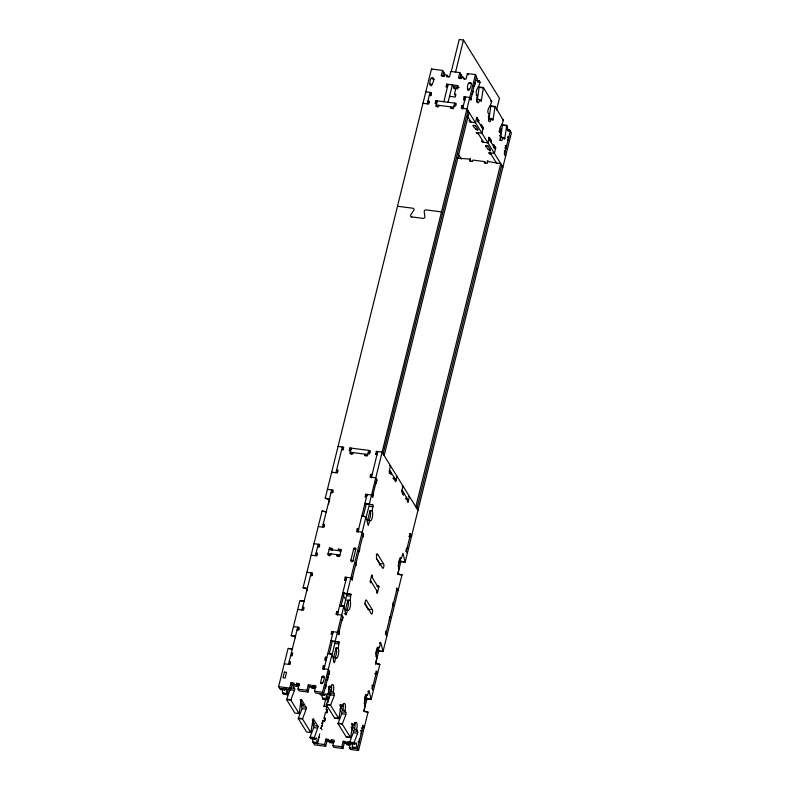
<?xml version="1.0" encoding="UTF-8"?>
<svg xmlns="http://www.w3.org/2000/svg" width="790" height="790" viewBox="0 0 790 790"><rect width="100%" height="100%" fill="white"/><g stroke="black" fill="none" stroke-linecap="round" stroke-linejoin="round"><path stroke-width="1.19" d="M295.341 637.895C296.517 634.103 285.012 636.039 295.628 636.217M320.533 682.758C322.547 686.392 324.769 678.413 324.117 677.139A1.126 1.007 -31.7 0 0 323.308 675.973A1.126 1.007 -31.7 0 0 321.994 676.872L320.533 682.758L321.076 683.636M288.291 689.008L287.491 694.706L283.235 694.163L282.366 691.477A3.002 0.918 -82.7 0 0 282.326 689.008M301.464 701.994A5.254 1.61 -82.7 0 1 301.02 705.006L302.175 708.442L298.255 718.475L306.599 731.984L310.855 732.528L302.511 719.019L306.51 708.107L301.681 699.723L300.98 700.513L299.173 713.617L294.917 713.074L286.572 699.565L290.552 688.386M328.373 690.075L330.24 694.321L326.28 704.64L334.624 718.149L338.88 718.693L330.536 705.184L334.456 695.151L333.301 691.704A5.254 1.61 -82.7 0 0 333.232 684.871A5.254 1.61 -82.7 0 0 330.783 687.636L329.45 685.789L327.198 699.782L322.942 699.239L322.073 696.543A3.002 0.918 -82.7 0 0 322.142 694.795M340.056 708.986L341.922 713.232L337.962 723.551L346.306 737.06L350.562 737.603L342.218 724.094L346.139 714.061L344.983 710.615A5.254 1.61 -82.7 0 0 344.914 703.781A5.254 1.61 -82.7 0 0 342.465 706.546L341.132 704.7L338.88 718.693M350.503 743.331L349.417 747.725L350.493 749.473L358.532 750.5L356.586 746.066A3.002 0.918 -82.7 0 0 356.359 743.133A3.002 0.918 -82.7 0 0 355.224 743.864L354.779 744.348L353.9 743.005L357.86 732.686L356.665 729.526A5.254 1.61 -82.7 0 0 356.596 722.692A5.254 1.61 -82.7 0 0 354.147 725.457L352.814 723.61L350.592 737.495M477.338 100.063L479.145 86.969L483.401 87.512L491.656 101.298C491.291 105.475 485.248 110.422 488.98 114.491L488.536 117.503A5.254 1.61 -82.7 0 0 490.63 120.89L491.499 118.569L489.375 118.293L488.25 116.486M476.854 98.029L477.693 99.382L479.816 99.659L481.248 101.416L483.401 87.512M489.02 118.974L490.827 105.88L495.083 106.423L503.309 120.297C502.934 124.445 496.94 129.363 500.663 133.401L500.218 136.413A5.254 1.61 -82.7 0 0 502.312 139.8L503.181 137.48L501.058 137.203L499.932 135.396M491.499 118.569L492.93 120.327L495.083 106.423M500.702 137.885L502.509 124.79L506.765 125.334L507.634 128.019A3.012 0.918 -82.7 0 0 507.861 130.952A3.012 0.918 -82.7 0 0 508.987 130.222L509.56 129.846L511.397 132.829L405.151 562.134L400.895 561.591L400.086 558.155M503.181 137.48L504.613 139.228L506.765 125.334M329.904 499.32L325.223 498.302L431.468 68.997L442.578 70.409L441.215 75.899L444.049 76.265L444.395 74.892L446.992 75.228L446.656 76.6L449.49 76.956L450.843 71.465L459.81 72.611L458.447 78.101L461.281 78.467L461.627 77.094L463.532 77.341L463.197 78.714L466.031 79.069L467.394 73.579L475.432 74.606L477.377 79.049A3.012 0.918 -82.7 0 0 477.604 81.972A3.012 0.918 -82.7 0 0 478.73 81.242L479.303 80.876L479.945 82.476C479.57 86.624 473.575 91.541 477.298 95.58L476.854 98.592A5.254 1.61 -82.7 0 0 478.947 101.979L479.816 99.659M307.073 590.653L307.053 588.698L303.084 587.77L322.073 511.041L326.408 511.811M329.213 501.186L329.193 499.231M311.27 738.255L310.825 738.729L309.947 737.386L313.897 727.067L312.702 723.917A5.254 1.61 -82.7 0 0 313.146 720.905M332.304 654.229L335.069 642.102L330.99 640.67L339.187 642.102L338.189 648.175A5.254 1.61 -82.7 0 1 338.258 655.019A5.254 1.61 -82.7 0 1 335.809 657.784L334.249 662.81L332.086 653.962L327.899 653.597M343.828 607.619L346.899 594.317L342.811 592.885L351.007 594.317L350.01 600.39A5.254 1.61 -82.7 0 1 350.079 607.233A5.254 1.61 -82.7 0 1 347.63 609.999L345.99 614.985L343.887 606.127L339.72 605.812M365.415 516.788L361.781 516.117L366.027 516.66L368.209 525.548L369.779 520.521A5.254 1.61 -82.7 0 0 372.218 517.756A5.254 1.61 -82.7 0 0 372.149 510.913L373.156 504.85L365.76 503.576M351.254 742.758A3.002 0.918 -82.7 0 0 350.977 743.321L350.533 743.805L349.654 742.462L353.644 731.55L351.155 726.948M310.855 732.528L313.205 718.515L318.173 726.751L314.193 737.929L315.072 739.272L315.803 738.235A3.002 0.918 -82.7 0 1 316.958 740.102L316.899 742.225L317.748 743.686L319.654 733.95M322.942 699.239L325.865 699.18M334.624 718.149L338.258 718.179M346.306 737.06L349.94 737.09M281.013 689.275L280.44 689.64L278.603 686.668L288.103 648.304L292.448 649.074L288.903 648.62M291.253 635.565L299.924 600.519L304.269 601.279L300.723 600.825M288.518 664.331L297.721 627.161L299.163 629.492M301.968 609.999L311.171 572.829L312.603 575.16M315.417 555.666L318.242 544.231L319.683 546.562M322.488 527.078L331.691 489.899L333.133 492.229M335.938 472.746L342.307 447.002L343.581 449.076M427.232 103.855L430.056 92.41L431.498 94.741M432.041 84.412L429.908 84.135A1.126 1.007 -31.7 0 0 430.718 85.3A1.126 1.007 -31.7 0 0 432.041 84.412C437.147 75.652 429.108 75.129 429.908 84.135L430.994 85.883M328.443 504.277L328.956 502.213M430.698 95.837L431.478 92.598L425.8 91.867M294.048 684.584L292.152 684.347L290.799 689.838L289.713 688.09L291.075 682.6L293.91 682.955L293.574 684.328L294.65 686.076L297.247 686.411L297.593 685.039L296.507 683.291L299.351 683.656L297.988 689.147L299.064 690.894L308.031 692.04L309.384 686.55L308.307 684.802L311.142 685.157L310.806 686.53L311.882 688.278L313.798 688.524L314.134 687.152L313.057 685.404L315.891 685.769L314.529 691.26L315.615 693.008L323.643 694.035L329.312 671.154M369.384 454.053L370.184 450.567L349.861 447.969L349.18 450.715L350.602 450.893M454.033 105.86L455.445 106.038L456.126 103.293L435.803 100.695L435.122 103.441L436.534 103.628M442.568 76.551L443.674 72.166M351.283 448.157L349.921 453.638L352.755 454.003L353.091 452.631M437.226 100.883L435.863 106.374L438.697 106.729L439.033 105.356M444.207 76.107L444.75 73.905L442.578 70.409M331.978 549.761L332.323 548.388L329.489 548.033L327.791 554.886L330.625 555.251L330.961 553.879M297.247 686.411L296.171 684.663L296.507 683.291M455.563 95.867L454.487 94.119L455.958 88.174L457.371 88.352L458.052 85.606L446.706 84.155L446.034 86.9L447.446 87.088M443.822 101.722L448.128 84.342M451.297 71.525L459.227 39.5L463.483 40.043L499.448 98.256L496.505 110.126M448.078 102.266L452.384 84.885L454.902 88.954M455.553 72.068L463.483 40.043M338.13 550.551L338.466 549.178L341.3 549.534L339.601 556.397L336.767 556.042L337.113 554.669L338.189 556.417M308.031 692.04L306.945 690.292L308.307 684.802M459.8 78.753L460.906 74.359M461.439 78.309L461.982 76.107L459.81 72.611M313.798 688.524L312.712 686.777L313.057 685.404M322.735 668.972L323.238 665.94L324.651 666.118M326.803 657.428L325.391 657.24L324.71 659.986L326.122 660.173M338.16 634.469L338.871 634.558L337.429 632.237L331.76 631.506L331.079 634.251L332.491 634.439M338.1 611.786L336.678 611.608L336.007 614.353L341.675 615.074L343.117 617.405L342.435 620.15L341.724 620.061M344.707 580.216L345.2 577.174L350.879 577.905L352.31 580.225L352.636 576.898M356.705 531.71L357.208 528.678L358.897 529.29M373.156 493.977L372.841 497.305L371.399 494.975L365.731 494.244L365.049 496.989L366.461 497.177M372.07 474.523L370.648 474.346L369.967 477.091L375.645 477.812L377.087 480.142L376.405 482.888L375.694 482.799M375.843 454.388L376.336 451.357L382.014 452.078L417.979 510.291M463.365 105.633L461.943 105.455L461.261 108.2L466.939 108.921L502.904 167.144M463.592 99.797L464.095 96.765L469.764 97.486L471.205 99.817L470.494 99.728M323.861 669.515L333.173 631.694M337.31 615.183L346.622 577.362M357.831 532.253L367.143 494.431L367.508 495.014M371.28 477.92L377.758 451.534M462.545 109.03L465.507 96.943M329.312 653.429L332.432 640.779M340.925 606.493L344.41 592.411M363.183 516.522L366.382 503.615M355.826 549.03L352.992 560.475A1.126 1.007 -31.7 0 1 351.678 561.364A1.126 1.007 -31.7 0 1 350.869 560.199L353.703 548.764A1.126 1.007 -31.7 0 1 355.016 547.865A1.126 1.007 -31.7 0 1 355.826 549.03L353.703 548.764L354.058 549.346M469.615 89.211L467.492 88.934A1.126 1.007 -31.7 0 0 468.302 90.099A1.126 1.007 -31.7 0 0 469.615 89.211C474.731 80.462 466.693 79.928 467.492 88.934L468.45 90.485M327.198 699.782L326.329 697.086A3.002 0.918 -82.7 0 0 326.102 694.163A3.002 0.918 -82.7 0 0 324.966 694.894L324.404 695.259L322.567 692.287L332.086 653.962M335.217 641.174L343.887 606.127M347.047 593.389L366.027 516.66M369.305 504.03L475.432 74.606M365.977 518.151L368.92 506.252C371.004 501.877 358.403 503.832 369.187 503.921M338.505 633.975L342.751 616.822M351.955 579.643L363.281 533.892M372.475 496.722L376.721 479.56M383.091 453.825L468.016 110.669M470.84 99.234L476.508 76.353L475.797 76.265M325.204 684.792L326.27 685.463L325.589 688.208L325.233 687.626M326.981 679.657L327.682 679.746L328.008 676.418M328.285 674.393L328.986 674.482L329.667 671.737L328.225 669.407L322.557 668.686M338.871 634.558L339.552 631.812L338.476 631.141M471.205 99.817L471.521 96.489M472.825 91.225L472.509 94.553L472.144 93.971M473.891 86.001L474.602 86.09L475.284 83.345L474.207 82.674M333.903 657.784A5.254 1.61 -82.7 0 1 333.676 657.517L336.056 647.909L338.189 648.175M347.63 609.999L345.507 609.722L347.886 600.114L350.01 600.39M369.779 520.521L367.646 520.255L370.026 510.646L372.149 510.913M384.167 455.573L469.092 112.417M325.806 698.232L324.216 705.598L326.28 706.546M322.024 729.782L321.066 728.232L321.747 725.487L322.103 726.069L321.402 725.98M322.103 726.069L323.051 720.223L324.009 721.774M325.164 719.808L324.088 718.061L325.559 712.116L326.981 712.294M327.317 711.109L326.24 709.371L327.376 704.769M327.949 702.468L330.506 692.119M326.843 713.024L327.662 709.548L326.24 709.371M389.174 472.42L389.885 472.509L390.23 471.136L389.519 471.047M477.19 119.744L477.525 118.372L476.805 117.216L475.452 122.707L469.774 121.976L469.053 120.811L470.475 120.998M389.421 473.003L391.544 473.269L391.208 474.642L390.487 473.477L390.823 472.104L390.112 472.015M477.782 120.722L478.128 119.349L478.849 120.515L478.503 121.887L477.437 121.749M312.583 737.988A3.002 0.918 -82.7 0 1 312.702 739.558L312.643 741.682L314.568 744.881L325.678 746.303L324.601 744.555L325.964 739.065L328.798 739.43L328.462 740.803L329.539 742.551L332.136 742.876L332.472 741.504L331.395 739.766L334.229 740.121L332.876 745.612L333.953 747.36L342.909 748.505L344.272 743.015L343.196 741.267L346.03 741.632L345.694 743.005L346.771 744.753L348.676 744.99L349.022 743.617L347.946 741.879L354.019 742.639M470.346 158.346L469.665 161.091L472.499 161.456L472.845 160.084L484.665 161.594L485.741 163.342M325.678 746.303L327.04 740.813L325.964 739.065M393.953 478.226L394.664 478.315L394.319 479.688L393.598 478.523L393.943 477.15M480.903 125.768L481.238 124.395L481.959 125.561L481.624 126.933M329.539 742.551L329.874 741.178M482.216 127.901L482.562 126.528L483.283 127.694L481.92 133.184L476.252 132.453L476.972 133.619L478.385 133.806M332.136 742.876L331.059 741.139L331.395 739.766M396.995 476.331L395.642 481.821L394.921 480.656L395.257 479.283L394.556 479.194M371.132 581.529L370.796 582.902L370.076 581.736L371.774 574.873L372.495 576.038L372.149 577.411M376.889 590.851L376.544 592.224L377.265 593.389L378.963 586.526L378.242 585.36L377.906 586.733M488.566 137.302L489.277 137.391L487.914 142.881L482.246 142.161L481.525 140.995L482.937 141.173M489.277 137.391L489.998 138.556L489.652 139.929L488.941 139.84M484.665 161.594L484.319 162.967L487.154 163.333L487.835 160.587M402.959 494.738L403.67 494.826L402.949 493.661L403.295 492.288L402.584 492.2M490.254 140.897L490.59 139.524L489.879 139.435M403.67 494.826L404.016 493.454L402.594 493.276M490.975 142.062L491.311 140.689L490.59 139.524M342.909 748.505L341.833 746.757L343.196 741.267M490.857 153.981L489.435 153.803L489.948 151.739M406.425 498.411L407.126 498.5L406.791 499.873L406.07 498.707L406.406 497.335M493.375 145.943L493.711 144.57L494.431 145.735L494.086 147.108L493.385 147.019M407.729 499.468L407.393 500.84L408.104 502.006L407.403 501.917M494.323 146.614L495.024 146.713L494.688 148.086L493.977 147.987M348.676 744.99L347.6 743.252L347.946 741.879M408.104 502.006L409.467 496.515L408.4 496.377M495.024 146.713L495.745 147.868L494.392 153.359L488.714 152.638L489.435 153.803M500.129 132.7L501.216 128.306M364.516 698.459L365.049 696.326M375.556 653.873L376.87 648.531M364.249 703.544L366.244 695.506M375.892 656.52L378.213 647.129M398.16 566.549L400.194 558.332M358.532 750.5L368.031 712.136L364.002 711.079L365.059 705.134A5.254 1.61 -82.7 0 1 364.99 698.291A5.254 1.61 -82.7 0 1 367.439 695.526L368.999 690.5L371.182 699.397L366.925 698.854L365.869 694.351M371.182 699.397L379.852 664.341L375.823 663.284L376.889 657.349A5.254 1.61 -82.7 0 1 376.82 650.506A5.254 1.61 -82.7 0 1 379.259 647.741L380.829 642.714L383.012 651.602L378.756 651.059L377.936 647.632M383.012 651.602L402.001 574.873L397.972 573.817L399.029 567.872A5.254 1.61 -82.7 0 1 398.96 561.028A5.254 1.61 -82.7 0 1 401.409 558.263L402.969 553.237L405.151 562.134M363.913 711.039L367.044 698.399M375.517 664.133L379.003 650.052M397.785 574.162L400.974 561.255M415.817 506.805L500.742 163.649L487.144 161.377M358.334 742.254L359.045 742.343L359.361 739.025L359.717 739.598M360.744 730.464L361.455 730.553L361.139 733.88M361.731 728.528L362.442 728.617L362.758 725.299L364.2 727.62M371.932 685.286L372.633 685.374L371.962 688.12L373.394 690.45M375.171 674.196L375.882 674.285L376.208 670.967L377.64 673.287M409.852 537.032L410.168 533.704L409.467 533.606M504.267 150.535L504.968 150.623L504.297 153.369L505.728 155.699L504.879 155.591M505.245 148.599L505.956 148.698L506.271 145.37L506.637 145.953L505.215 145.765M507.664 136.808L508.365 136.907L508.049 140.225L507.338 140.136M363.114 725.882L357.455 748.752L349.417 747.725M372.317 688.702L376.563 671.539M385.767 634.37L397.084 588.619M406.287 551.44L410.533 534.287M416.903 508.543L501.818 165.396M504.652 153.951L510.31 131.081L509.609 130.992M299.173 713.617L290.829 700.108L294.828 689.196L291.075 682.6M503.398 120.021L502.716 119.833M491.627 101.387L490.916 101.298M411.758 217.132L411.62 216.914A1.501 1.333 -31.7 0 1 410.701 214.969L413.822 210.249A1.501 1.333 -31.7 0 0 412.953 208.234L397.498 206.259M432.92 79.415L434.105 79.375M320.424 694.795L319.397 693.492M476.459 80.511L479.303 80.876M479.352 82.012L480.053 82.101M479.234 82.387L479.945 82.476M474.573 83.256L475.284 83.345M431.33 78.417L433.453 78.684M468.904 83.217L471.038 83.493M473.18 85.369L474.602 86.09M479.056 87.384L482.601 87.838M453.322 86.614L459.138 87.354M453.618 88.253L458.032 88.816M472.479 91.719L473.19 91.808M476.232 95.442L477.298 95.58M454.487 94.119L455.899 94.296L455.228 97.042L449.55 96.321M491.034 100.923L491.745 101.011M480.172 100.429L481.594 100.616M429.375 95.156L430.797 95.343M463.414 99.51L465.103 100.123M490.738 106.294L494.293 106.749M422.976 103.312L428.644 104.033L429.326 101.288L427.904 101.11L428.99 102.858M453.697 107.233L436.208 105.001L437.472 107.035M502.598 120.208L503.309 120.297M490.916 119.221L493.276 119.527M476.814 118.283L477.525 118.372M478.138 120.416L478.849 120.515M502.43 125.205L505.975 125.659M481.248 125.462L481.959 125.561M506.716 129.491L509.56 129.846M473.23 125.462L475.363 125.728C484.092 137.035 467.226 122.667 475.363 125.728M482.572 127.605L483.283 127.694M498.875 131.565L499.586 131.654M475.629 129.343L477.753 129.609M508.019 137.391L508.73 137.48L508.365 136.907M502.598 138.131L504.958 138.428M489.287 138.467L489.998 138.556M490.6 140.6L491.311 140.689M493.72 145.646L494.431 145.735M485.702 145.636L487.825 145.913C496.564 157.22 479.688 142.852 487.825 145.913M504.889 148.016L505.6 148.115M495.044 147.779L495.745 147.868M504.622 151.117L505.333 151.206L504.968 150.623M488.101 149.517L490.225 149.794M456.778 158.03L469.655 159.145L470.919 161.18M411.62 216.914L423.084 218.376A1.501 1.333 -31.7 0 0 424.882 216.776L424.22 211.572A1.501 1.333 -31.7 0 1 426.007 209.893L441.462 211.868L442.538 213.616M338.051 446.459L343.729 447.189L343.048 449.935L341.626 449.747M368.091 453.134L369.503 453.312M375.665 454.102L377.353 454.714M367.755 454.507L350.266 452.275L351.53 454.309M389.677 465.745L390.527 465.853L389.164 471.344L389.885 472.509M389.776 473.388L390.487 473.477M392.897 478.434L393.598 478.523M375.339 482.216L376.405 482.888M402.14 485.929L402.989 486.038L401.636 491.528L402.357 492.693L402.693 491.321L401.982 491.232M402.248 493.572L402.949 493.661M372.811 494.461L373.512 494.56M405.359 498.618L406.07 498.707M327.435 489.356L333.113 490.077L332.432 492.822L331.01 492.644M325.223 498.302L329.598 498.954L326.053 498.5M368.9 504.306L372.446 504.751M369.631 506.351L373.176 506.805M325.707 511.723L322.093 511.09M408.786 536.351L409.497 536.45M318.242 526.535L323.91 527.256L324.591 524.511L323.169 524.333L324.246 526.071M356.527 531.423L362.195 532.144L363.637 534.475L362.956 537.22L362.6 536.637M313.995 543.688L319.664 544.409L318.982 547.154L317.57 546.976M376.277 554.165L377.689 554.343L383.683 564.05A2.252 0.691 -82.7 0 1 383.723 566.983A2.252 0.691 -82.7 0 1 382.666 568.168L376.672 558.461A2.252 0.691 -82.7 0 1 376.642 555.528A2.252 0.691 -82.7 0 1 377.689 554.343M400.342 558.135L401.409 558.263M329.154 549.406L340.974 550.916M332.452 550.018L330.566 549.771L329.489 548.033M400.826 561.433L404.352 561.818M339.957 555.024L328.136 553.523L329.578 555.844M376.435 558.649L379.437 563.507L382.271 563.863M311.161 555.123L316.829 555.854L317.511 553.109L316.089 552.921L317.175 554.669M398.338 574.31L401.883 574.764M397.745 574.33L402.001 574.873M306.915 572.286L312.583 573.007L311.912 575.752L310.49 575.574M344.519 579.919L345.941 580.107M376.84 586.249L378.963 586.526M303.084 587.77L307.448 588.422M347.462 593.863L351.007 594.317M346.78 595.729L350.326 596.183M364.516 603.432L368.11 609.258L370.945 609.623M340.431 605.9L343.976 606.355M344.252 613.81L346.613 614.116M297.712 609.455L303.39 610.186L304.061 607.441L302.649 607.253L303.725 609.001M341.369 619.479L342.435 620.15M338.841 631.724L339.552 631.812M293.465 626.618L299.143 627.339L298.462 630.084L297.04 629.907M379.565 642.645L380.276 642.734M379.575 643.524L380.286 643.623M335.641 641.658L339.187 642.102M377.136 647.464L379.259 647.741M334.95 643.514L338.495 643.969M379.378 650.93L382.923 651.375M328.61 653.695L332.156 654.14M333.676 657.517L335.809 657.784M375.487 663.689L379.852 664.341M290.671 655.641L292.093 655.828L292.774 653.083L291.352 652.895L292.428 654.643M334.081 661.813L334.792 661.902M374.816 673.613L375.526 673.712M284.272 663.788L289.94 664.518L290.621 661.773L289.199 661.586L290.286 663.333M327.919 673.811L328.986 674.482M327.653 676.912L328.363 677M321.994 676.872L324.394 677.583M372.288 685.868L372.999 685.957L372.633 685.374M320.582 682.59L322.705 682.866M325.559 685.374L326.27 685.463M367.745 691.319L368.456 691.408M328.294 686.589L329.005 686.678M328.867 686.599A5.254 1.61 -82.7 0 0 328.65 687.359L330.783 687.636M293.574 684.328L296.171 684.663M310.806 686.53L312.712 686.777M297.593 685.039L299.479 685.276M309.384 686.55L311.28 686.787M314.134 687.152L316.02 687.389M365.306 695.259L367.439 695.526M328.65 687.359L331.168 691.438L333.301 691.704M291.125 687.932L294.67 688.386M330.832 692.998L334.377 693.452M278.603 686.668L289.713 688.09M297.988 689.147L306.945 690.292M314.529 691.26L322.567 692.287M327.84 693.65L330.674 694.005M367.548 698.716L371.093 699.17M327.218 693.778L330.763 694.232M279.69 688.416L293.979 690.243M330.141 694.864L333.686 695.319M281.151 689.729L285.269 689.818A3.002 0.918 -82.7 0 1 286.395 689.087A3.002 0.918 -82.7 0 1 286.622 692.02L287.491 694.706M320.859 694.805L324.404 695.259M282.474 692.939L286.019 693.393M322.182 698.005L325.727 698.459M285.447 694.015L286.869 694.203M300.259 699.545L300.97 699.634M339.967 704.621L340.678 704.71M300.269 700.424L300.98 700.513M339.976 705.5L340.688 705.589M287.402 699.288L290.947 699.743M327.109 704.364L330.654 704.818M340.549 705.51A5.254 1.61 -82.7 0 0 340.332 706.27L342.465 706.546M286.572 699.565L290.829 700.108M326.28 704.64L330.536 705.184M323.643 706.043L324.354 706.132M326.31 706.714L324.068 706.517M364.368 711.573L368.031 712.136M301.02 705.006L303.143 705.273A5.254 1.61 -82.7 0 0 303.321 704.453M340.332 706.27L342.85 710.348L344.983 710.615M302.807 706.843L306.352 707.297M342.514 711.909L346.06 712.363M302.116 708.709L305.661 709.153M341.823 713.775L345.368 714.229M297.84 713.024L298.551 713.113M324.088 718.061L325.51 718.238L324.828 720.984L322.557 720.697M351.649 723.521L352.36 723.62M351.659 724.41L352.37 724.499M299.084 718.199L302.629 718.653M338.791 723.275L342.337 723.729M354.147 725.457L352.014 725.181L354.532 729.259L356.665 729.526M298.255 718.475L302.511 719.019M337.962 723.551L342.218 724.094M321.658 722.88L322.369 722.969M361.366 727.946L362.077 728.044M322.024 723.462L322.735 723.551M312.702 723.917L314.825 724.183L312.307 720.115M361.109 731.046L361.81 731.135L361.455 730.553M314.489 725.753L318.034 726.207M354.197 730.819L357.742 731.273M320.355 728.143L321.066 728.232M313.798 727.62L317.343 728.064M353.505 732.686L357.05 733.14M309.522 731.935L310.233 732.024M357.969 741.672L358.68 741.77M318.627 737.188L319.338 737.277M310.766 737.11L314.311 737.564M309.947 737.386L314.193 737.929M349.654 742.462L353.9 743.005M311.408 738.709L314.953 739.163M328.462 740.803L331.059 741.139M345.694 743.005L347.6 743.252M351.115 743.775L354.661 744.229M327.04 740.813L328.926 741.06M332.472 741.504L334.368 741.751M344.272 743.015L346.168 743.252M349.022 743.617L350.908 743.864M312.731 741.909L316.276 742.363M352.399 743.765A3.002 0.918 -82.7 0 1 352.33 745.523L352.439 746.985L355.984 747.439M313.492 743.133L324.601 744.555M332.876 745.612L341.833 746.757M467.394 73.579L468.203 74.892M463.532 77.341L464.619 79.089M464.095 96.765L465.172 98.513M476.469 118.589L482.937 129.066M488.931 138.764L495.409 149.241M446.992 75.228L448.068 76.976M461.943 105.455L463.019 107.203M467.473 116.13L471.196 122.164M477.664 132.641L483.658 142.338M490.136 152.816L496.821 163.649M446.706 84.155L447.792 85.903M455.978 105.159L454.714 103.115L453.351 108.605L450.517 108.24L450.853 106.867L451.929 108.615M431.468 68.997L432.002 69.866M435.803 100.695L436.88 102.443M458.328 154.198L461.37 159.116M476.35 268.343L477.427 270.091M389.51 469.971L395.978 480.448M401.972 490.156L408.45 500.633M376.336 451.357L377.423 453.095M370.036 452.423L368.782 450.389L367.409 455.879L364.575 455.514L364.911 454.141L365.987 455.889M410.168 533.704L411.61 536.025M370.648 474.346L371.735 476.094M349.861 447.969L350.938 449.717M406.969 548.695L406.603 548.112L405.922 550.857L407.363 553.188M365.731 494.244L366.807 495.992M337.695 471.739L336.619 470.001L338.031 470.178L337.36 472.924L331.682 472.203L332.047 472.785M398.16 590.367L396.728 588.037L396.402 591.364M357.208 528.678L358.285 530.426M359.707 548.309L359.391 551.637L359.035 551.055M393.519 603.027L393.163 602.444L392.837 605.772M371.428 576.246L378.627 587.898M370.411 580.364L377.61 592.016M356.201 562.49L355.885 565.818L355.52 565.235M390.013 617.207L389.648 616.625L389.332 619.952M353.357 561.048L350.869 560.199L351.945 561.947M338.466 549.178L339.542 550.926M386.438 631.625L386.083 631.042L385.401 633.787L386.843 636.118M345.2 577.174L346.287 578.922M343.028 595.235L346.168 600.331M336.678 611.608L337.765 613.356M331.76 631.506L332.837 633.254M325.391 657.24L326.468 658.988M323.238 665.94L324.315 667.688M327.327 679.163L327.682 679.746M352.439 746.985L353.199 748.209M300.625 701.204L303.143 705.273M283.936 688.959L284.696 690.183M379.437 563.507A2.252 0.691 -82.7 0 1 379.526 563.695M379.595 563.971A2.252 0.691 -82.7 0 1 379.654 565.166M368.11 609.258A2.252 0.691 -82.7 0 1 368.199 609.446M370.026 510.646A5.254 1.61 -82.7 0 1 370.095 517.49A5.254 1.61 -82.7 0 1 367.646 520.255M347.886 600.114A5.254 1.61 -82.7 0 1 347.956 606.957A5.254 1.61 -82.7 0 1 345.507 609.722M336.056 647.909A5.254 1.61 -82.7 0 1 336.441 653.083A5.254 1.61 -82.7 0 1 334.703 657.754M354.562 722.603A5.254 1.61 -82.7 0 1 354.532 729.259M343.058 704.157A5.254 1.61 -82.7 0 1 342.85 710.348M331.375 685.246A5.254 1.61 -82.7 0 1 331.168 691.438M489.375 118.293A5.263 1.61 -82.7 0 1 488.427 120.732M477.693 99.382A5.263 1.61 -82.7 0 1 476.745 101.821M501.058 137.203A5.263 1.61 -82.7 0 1 499.576 140.255M284.41 672.073L282.998 677.79L285.121 678.057L286.543 672.339L284.41 672.073M372.366 609.801L366.372 600.094A2.252 0.691 -82.7 0 0 365.326 601.279A2.252 0.691 -82.7 0 0 365.355 604.212L371.349 613.919A2.252 0.691 -82.7 0 0 372.396 612.734A2.252 0.691 -82.7 0 0 372.366 609.801"/></g></svg>
